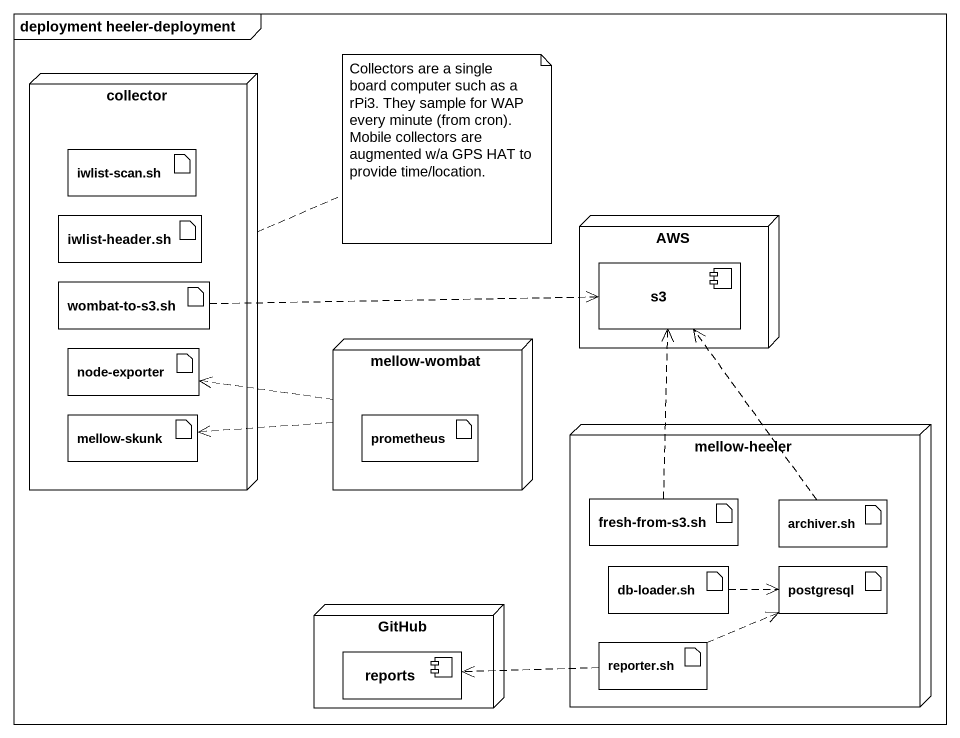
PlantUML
@startuml
mainframe deployment heeler-deployment
node collector {
  artifact "iwlist-scan.sh" as iwlist_scan_sh
  artifact "iwlist-header.sh" as iwlist_header_sh
  artifact "wombat-to-s3.sh" as wombat_to_s3_sh
  artifact "node-exporter" as node_exporter
  artifact "mellow-skunk" as mellow_skunk
}
node AWS {
  component s3
}
node "mellow-wombat" as mellow_wombat {
  artifact prometheus
}
node "mellow-heeler" as mellow_heeler {
  artifact "fresh-from-s3.sh" as fresh_from_s3_sh
  artifact "archiver.sh" as archiver_sh
  artifact "db-loader.sh" as db_loader_sh
  artifact postgresql
  artifact "reporter.sh" as reporter_sh
}
node GitHub {
  component reports
}
wombat_to_s3_sh .right.> s3
mellow_wombat .left.> node_exporter
mellow_wombat .left.> mellow_skunk
fresh_from_s3_sh .up.> s3
archiver_sh .up.> s3
db_loader_sh .right.> postgresql
reporter_sh .right.> postgresql
reporter_sh .left.> reports
note right of collector
  Collectors are a single board computer such as a rPi3. They sample for WAP every minute (from cron).
  Mobile collectors are augmented w/a GPS HAT to provide time/location.
end note
@enduml
